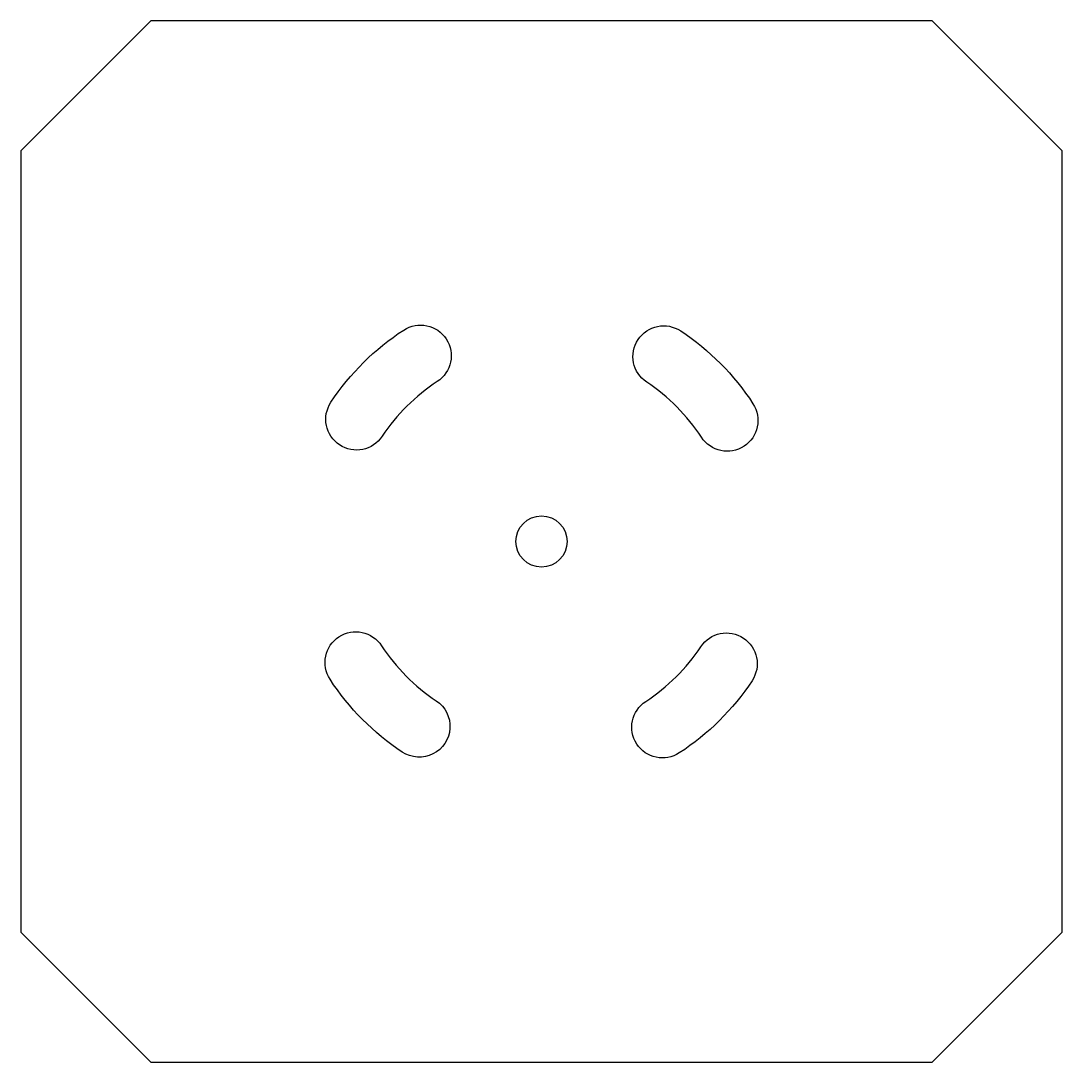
# Model space of a CAD drawing. Header units: millimetres. Extents: x -152 to 152, y -152 to 152.
import ezdxf

# ---------------------------------------------------------------- set-up
doc = ezdxf.new("R2010")
doc.units = ezdxf.units.MM

msp = doc.modelspace()

# ---------------------------------------------------------------- linework, layer by layer
msp.add_lwpolyline([(114.3, -152.4), (152.4, -114.3), (152.4, 114.3), (114.3, 152.4), (-114.3, 152.4), (-152.4, 114.3), (-152.4, -114.3), (-114.3, -152.4)], close=True)
for points in [[(-46.63, 30.81, -1), (-61.64, 40.74, -0.102689), (-40.34, 61.9, -1), (-30.51, 46.82, 0.102689)], [(30.81, 46.63, -1), (40.74, 61.64, -0.102689), (61.9, 40.34, -1), (46.82, 30.51, 0.102689)], [(-61.9, -40.34, -1), (-46.82, -30.51, 0.102689), (-30.81, -46.63, -1), (-40.74, -61.64, -0.102689)], [(46.63, -30.81, -1), (61.64, -40.74, -0.102689), (40.34, -61.9, -1), (30.51, -46.82, 0.102689)]]:
    msp.add_lwpolyline(points, format="xyb", close=True)
msp.add_circle((0, 0), 7.5)

doc.saveas('drawing.dxf')
